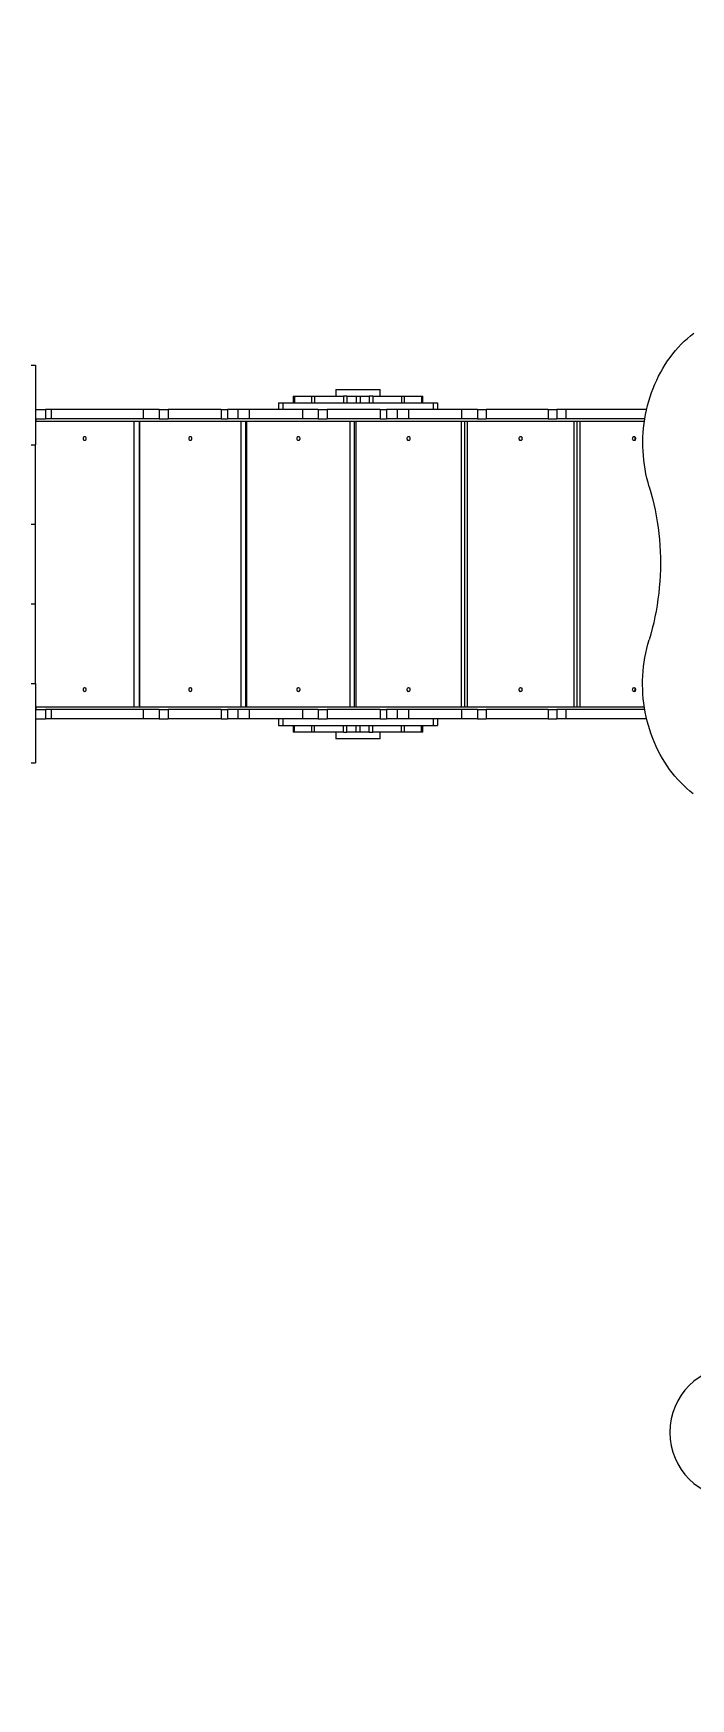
# Model space of a CAD drawing. Header units: millimetres. Extents: x -9608 to 9087, y -7864 to 6934.
# Drawn here: x 912 to 2400, y -4511 to -743 of the extents above; entities that cross this region are included whole.
import ezdxf

# ---------------------------------------------------------------- set-up
doc = ezdxf.new("R2010")
doc.units = ezdxf.units.MM
for name, color, linetype in [('DIKOM_ОБЪЕКТ', 7, 'Continuous'), ('DIKOM_РАЗМЕР_ЗОНА', 7, 'Continuous'), ('DIKOM_РАЗМЕР_ОБЪЕКТА', 7, 'Continuous')]:
    doc.layers.add(name, color=color, linetype=linetype)
doc.styles.add('style1', font='arial.ttf', dxfattribs={"width": 0.8})
doc.dimstyles.new('1-50', dxfattribs={"dimtxt": 300, "dimasz": 200, "dimexe": 100, "dimexo": 0, "dimgap": 100, "dimtad": 1, "dimtxsty": 'style1', "dimcen": 200, "dimclrd": 7, "dimclre": 7, "dimclrt": 7, "dimadec": 1, "dimazin": 2, "dimtfac": 1, "dimtmove": 0, "dimatfit": 2, "dimfxl": 0, "dimlwd": 25, "dimlwe": 18, "dimarcsym": 0})

# ---------------------------------------------------------------- blocks, each defined once
blk = doc.blocks.new('*D16')
at = {"layer": 'Defpoints', "color": 0, "transparency": 16777216}
for p in [(-6125, 3662.5), (7039, -2261), (7039, -7136.2)]:
    blk.add_point(p, dxfattribs=at)
at = {"layer": 'DIKOM_РАЗМЕР_ОБЪЕКТА', "color": 7, "lineweight": 18, "transparency": 16777216}
for p, q in [((-6125, 3662.5), (-6125, -7236.2)), ((7039, -2261), (7039, -7236.2))]:
    blk.add_line(p, q, dxfattribs=at)
at = {"layer": 'DIKOM_РАЗМЕР_ОБЪЕКТА', "color": 7, "lineweight": 25, "transparency": 16777216}
blk.add_line((-5925, -7136.2), (6839, -7136.2), dxfattribs=at)
at = {"layer": 'DIKOM_РАЗМЕР_ОБЪЕКТА', "color": 7, "transparency": 16777216}
for points in [[(-5925, -7102.9), (-5925, -7169.5), (-6125, -7136.2)], [(6839, -7102.9), (6839, -7169.5), (7039, -7136.2)]]:
    blk.add_solid(points, dxfattribs=at)
at = {"layer": 'DIKOM_РАЗМЕР_ОБЪЕКТА', "color": 7, "transparency": 16777216, "insert": (326.4, -6882.9), "char_height": 300, "attachment_point": 5, "style": 'style1'}
blk.add_mtext('13200', dxfattribs=at)
blk = doc.blocks.new('*D19')
at = {"layer": 'Defpoints', "color": 0, "transparency": 16777216}
for p in [(-8101.5, 2662.5), (9079.7, -1911.4), (9079.7, -7764.5)]:
    blk.add_point(p, dxfattribs=at)
at = {"layer": 'DIKOM_РАЗМЕР_ЗОНА', "color": 7, "lineweight": 18, "transparency": 16777216}
for p, q in [((-8101.5, 2662.5), (-8101.5, -7864.5)), ((9079.7, -1911.4), (9079.7, -7864.5))]:
    blk.add_line(p, q, dxfattribs=at)
at = {"layer": 'DIKOM_РАЗМЕР_ЗОНА', "color": 7, "lineweight": 25, "transparency": 16777216}
blk.add_line((-7901.5, -7764.5), (8879.7, -7764.5), dxfattribs=at)
at = {"layer": 'DIKOM_РАЗМЕР_ЗОНА', "color": 7, "transparency": 16777216}
for points in [[(-7901.5, -7731.1), (-7901.5, -7797.8), (-8101.5, -7764.5)], [(8879.7, -7731.1), (8879.7, -7797.8), (9079.7, -7764.5)]]:
    blk.add_solid(points, dxfattribs=at)
at = {"layer": 'DIKOM_РАЗМЕР_ЗОНА', "color": 7, "transparency": 16777216, "insert": (369.4, -7511.3), "char_height": 300, "attachment_point": 5, "style": 'style1'}
blk.add_mtext('17200', dxfattribs=at)

msp = doc.modelspace()

# ---------------------------------------------------------------- linework, layer by layer
at = {"layer": 'DIKOM_ОБЪЕКТ', "color": 7, "linetype": 'Continuous', "lineweight": 15}
for p, q in [((907.123, -1494.271), (917.117, -1494.271)), ((917.117, -1494.271), (917.117, -1674.271)), ((1467.12, -1579.271), (1467.12, -1594.271)), ((1467.12, -1579.271), (1477.115, -1579.271)), ((1477.115, -1579.271), (1477.115, -1594.271)), ((1477.115, -1579.271), (1817.111, -1579.271)), ((1500.491, -1564.271), (1500.491, -1579.271)), ((1500.491, -1564.271), (1503.329, -1564.271)), ((1503.329, -1564.271), (1503.329, -1579.271)), ((1503.329, -1564.271), (1541.965, -1564.271)), ((1541.965, -1564.271), (1541.965, -1579.271)), ((1541.965, -1564.271), (1548.633, -1564.271)), ((1548.633, -1564.271), (1548.633, -1579.271)), ((1548.633, -1564.271), (1613.91, -1564.271)), ((1597.125, -1549.271), (1597.125, -1564.271)), ((1597.125, -1549.271), (1697.116, -1549.271)), ((1613.91, -1564.271), (1613.91, -1579.271)), ((1621.982, -1564.271), (1613.91, -1564.271)), ((1621.982, -1564.271), (1621.982, -1579.271)), ((1621.982, -1564.271), (1642.612, -1564.271)), ((1642.612, -1564.271), (1642.612, -1579.271)), ((1642.612, -1564.271), (1651.63, -1564.271)), ((1651.63, -1564.271), (1651.63, -1579.271)), ((1651.63, -1564.271), (1672.259, -1564.271)), ((1672.259, -1564.271), (1672.259, -1579.271)), ((1680.331, -1564.271), (1672.259, -1564.271)), ((1680.331, -1564.271), (1680.331, -1579.271)), ((1680.331, -1564.271), (1745.593, -1564.271)), ((1697.116, -1564.271), (1697.116, -1549.271)), ((1745.593, -1564.271), (1745.593, -1579.271)), ((1745.593, -1564.271), (1752.261, -1564.271)), ((1752.261, -1579.271), (1752.261, -1564.271)), ((1752.261, -1564.271), (1790.897, -1564.271)), ((1790.897, -1564.271), (1790.897, -1579.271)), ((1790.897, -1564.271), (1793.75, -1564.271)), ((1793.75, -1579.271), (1793.75, -1564.271)), ((1817.111, -1579.271), (1817.111, -1594.271)), ((1817.111, -1579.271), (1827.121, -1579.271)), ((1827.121, -1579.271), (1827.121, -1594.271)), ((917.117, -1594.271), (939.41, -1594.271)), ((917.117, -1615.271), (939.41, -1615.271)), ((917.957, -1615.271), (917.957, -1621.271)), ((939.41, -1594.271), (939.41, -1615.271)), ((952.64, -1594.271), (939.41, -1594.271)), ((952.64, -1615.271), (939.41, -1615.271)), ((952.64, -1594.271), (952.64, -1615.271)), ((1161.121, -1594.271), (952.64, -1594.271)), ((1161.121, -1615.271), (952.64, -1615.271)), ((1161.121, -1594.271), (1161.121, -1615.271)), ((1197.116, -1594.271), (1161.121, -1594.271)), ((1197.116, -1615.271), (1161.121, -1615.271)), ((1197.116, -1594.271), (1197.116, -1615.271)), ((1197.116, -1594.271), (1217.12, -1594.271)), ((1197.116, -1615.271), (1217.12, -1615.271)), ((1217.12, -1594.271), (1217.12, -1615.271)), ((1337.405, -1594.271), (1217.12, -1594.271)), ((1337.405, -1615.271), (1217.12, -1615.271)), ((1337.405, -1594.271), (1337.405, -1615.271)), ((1337.405, -1594.271), (1351.596, -1594.271)), ((1337.405, -1615.271), (1351.596, -1615.271)), ((1351.596, -1594.271), (1351.596, -1615.271)), ((1375.293, -1594.271), (1351.596, -1594.271)), ((1375.293, -1615.271), (1351.596, -1615.271)), ((1375.293, -1594.271), (1375.293, -1615.271)), ((1400.836, -1594.271), (1375.293, -1594.271)), ((1400.836, -1615.271), (1375.293, -1615.271)), ((1400.836, -1594.271), (1400.836, -1615.271)), ((1521.121, -1594.271), (1400.836, -1594.271)), ((1521.121, -1615.271), (1400.836, -1615.271)), ((1521.121, -1594.271), (1521.121, -1615.271)), ((1557.117, -1594.271), (1521.121, -1594.271)), ((1557.117, -1615.271), (1521.121, -1615.271)), ((1557.117, -1594.271), (1557.117, -1615.271)), ((1557.117, -1594.271), (1577.121, -1594.271)), ((1557.117, -1615.271), (1577.121, -1615.271)), ((1577.121, -1594.271), (1577.121, -1615.271)), ((1697.406, -1594.271), (1577.121, -1594.271)), ((1697.406, -1615.271), (1577.121, -1615.271)), ((1697.406, -1594.271), (1697.406, -1615.271)), ((1697.406, -1594.271), (1711.597, -1594.271)), ((1697.406, -1615.271), (1711.597, -1615.271)), ((1711.597, -1594.271), (1711.597, -1615.271)), ((1735.278, -1594.271), (1711.597, -1594.271)), ((1735.278, -1615.271), (1711.597, -1615.271)), ((1735.278, -1594.271), (1735.278, -1615.271)), ((1760.837, -1594.271), (1735.278, -1594.271)), ((1760.837, -1615.271), (1735.278, -1615.271)), ((1760.837, -1594.271), (1760.837, -1615.271)), ((1881.122, -1594.271), (1760.837, -1594.271)), ((1881.122, -1615.271), (1760.837, -1615.271)), ((1881.122, -1594.271), (1881.122, -1615.271)), ((1917.117, -1594.271), (1881.122, -1594.271)), ((1917.117, -1615.271), (1881.122, -1615.271)), ((1917.117, -1594.271), (1917.117, -1615.271)), ((1917.117, -1594.271), (1937.122, -1594.271)), ((1917.117, -1615.271), (1937.122, -1615.271)), ((1937.122, -1594.271), (1937.122, -1615.271)), ((2077.121, -1594.271), (1937.122, -1594.271)), ((2077.121, -1615.271), (1937.122, -1615.271)), ((2077.121, -1594.271), (2077.121, -1615.271)), ((2077.121, -1594.271), (2097.125, -1594.271)), ((2077.121, -1615.271), (2097.125, -1615.271)), ((2097.125, -1594.271), (2097.125, -1615.271)), ((2117.114, -1594.271), (2097.125, -1594.271)), ((2117.114, -1615.271), (2097.125, -1615.271)), ((2117.114, -1594.271), (2117.114, -1615.271)), ((2300.174, -1594.271), (2117.114, -1594.271)), ((2296.069, -1615.271), (2117.114, -1615.271)), ((917.117, -1621.271), (917.957, -1621.271)), ((917.957, -1621.271), (2295.139, -1621.271)), ((1140.475, -2267.271), (1140.475, -1621.271)), ((1152.393, -2267.271), (1152.393, -1621.271)), ((1152.515, -1621.271), (1152.515, -2267.271)), ((1382.419, -2267.271), (1382.419, -1621.271)), ((1393.024, -2267.271), (1393.024, -1621.271)), ((1394.55, -1621.271), (1394.55, -2267.271)), ((1629.474, -2267.271), (1629.474, -1621.271)), ((1638.705, -2267.271), (1638.705, -1621.271)), ((1641.94, -1621.271), (1641.94, -2267.271)), ((1880.954, -2267.271), (1880.954, -1621.271)), ((1888.873, -2267.271), (1888.873, -1621.271)), ((1893.619, -1621.271), (1893.619, -2267.271)), ((2136.172, -2267.271), (2136.172, -1621.271)), ((2142.703, -2267.271), (2142.703, -1621.271)), ((2148.898, -1621.271), (2148.898, -2267.271)), ((907.123, -1674.271), (917.117, -1674.271)), ((917.117, -1854.271), (917.117, -1674.271)), ((907.123, -1854.271), (917.117, -1854.271)), ((917.117, -2034.271), (917.117, -1854.271)), ((907.123, -2034.271), (917.117, -2034.271)), ((917.117, -2214.271), (917.117, -2034.271)), ((907.123, -2214.271), (917.117, -2214.271)), ((917.117, -2214.271), (917.117, -2394.271)), ((917.117, -2267.271), (917.957, -2267.271)), ((917.117, -2273.271), (939.41, -2273.271)), ((917.117, -2294.271), (939.41, -2294.271)), ((917.957, -2267.271), (2294.833, -2267.271)), ((917.957, -2267.271), (917.957, -2273.271)), ((939.41, -2273.271), (939.41, -2294.271)), ((952.64, -2273.271), (939.41, -2273.271)), ((952.64, -2294.271), (939.41, -2294.271)), ((952.64, -2273.271), (952.64, -2294.271)), ((1161.121, -2273.271), (952.64, -2273.271)), ((1161.121, -2294.271), (952.64, -2294.271)), ((1161.121, -2273.271), (1161.121, -2294.271)), ((1197.116, -2273.271), (1161.121, -2273.271)), ((1197.116, -2294.271), (1161.121, -2294.271)), ((1197.116, -2273.271), (1197.116, -2294.271)), ((1197.116, -2273.271), (1217.12, -2273.271)), ((1197.116, -2294.271), (1217.12, -2294.271)), ((1217.12, -2273.271), (1217.12, -2294.271)), ((1337.405, -2273.271), (1217.12, -2273.271)), ((1337.405, -2294.271), (1217.12, -2294.271)), ((1337.405, -2273.271), (1337.405, -2294.271)), ((1337.405, -2273.271), (1351.596, -2273.271)), ((1337.405, -2294.271), (1351.596, -2294.271)), ((1351.596, -2273.271), (1351.596, -2294.271)), ((1375.293, -2273.271), (1351.596, -2273.271)), ((1375.293, -2294.271), (1351.596, -2294.271)), ((1375.293, -2273.271), (1375.293, -2294.271)), ((1400.836, -2273.271), (1375.293, -2273.271)), ((1400.836, -2294.271), (1375.293, -2294.271)), ((1400.836, -2273.271), (1400.836, -2294.271)), ((1521.121, -2273.271), (1400.836, -2273.271)), ((1521.121, -2294.271), (1400.836, -2294.271)), ((1467.12, -2294.271), (1467.12, -2309.271)), ((1477.115, -2294.271), (1477.115, -2309.271)), ((1521.121, -2273.271), (1521.121, -2294.271)), ((1557.117, -2273.271), (1521.121, -2273.271)), ((1557.117, -2294.271), (1521.121, -2294.271)), ((1557.117, -2273.271), (1557.117, -2294.271)), ((1557.117, -2273.271), (1577.121, -2273.271)), ((1557.117, -2294.271), (1577.121, -2294.271)), ((1577.121, -2273.271), (1577.121, -2294.271)), ((1697.406, -2273.271), (1577.121, -2273.271)), ((1697.406, -2294.271), (1577.121, -2294.271)), ((1697.406, -2273.271), (1697.406, -2294.271)), ((1697.406, -2273.271), (1711.597, -2273.271)), ((1697.406, -2294.271), (1711.597, -2294.271)), ((1711.597, -2273.271), (1711.597, -2294.271)), ((1735.278, -2273.271), (1711.597, -2273.271)), ((1735.278, -2294.271), (1711.597, -2294.271)), ((1735.278, -2273.271), (1735.278, -2294.271)), ((1760.837, -2273.271), (1735.278, -2273.271)), ((1760.837, -2294.271), (1735.278, -2294.271)), ((1760.837, -2273.271), (1760.837, -2294.271)), ((1881.122, -2273.271), (1760.837, -2273.271)), ((1881.122, -2294.271), (1760.837, -2294.271)), ((1817.111, -2294.271), (1817.111, -2309.271)), ((1827.121, -2294.271), (1827.121, -2309.271)), ((1881.122, -2273.271), (1881.122, -2294.271)), ((1917.117, -2273.271), (1881.122, -2273.271)), ((1917.117, -2294.271), (1881.122, -2294.271)), ((1917.117, -2273.271), (1917.117, -2294.271)), ((1917.117, -2273.271), (1937.122, -2273.271)), ((1917.117, -2294.271), (1937.122, -2294.271)), ((1937.122, -2273.271), (1937.122, -2294.271)), ((2077.121, -2273.271), (1937.122, -2273.271)), ((2077.121, -2294.271), (1937.122, -2294.271)), ((2077.121, -2273.271), (2077.121, -2294.271)), ((2077.121, -2273.271), (2097.125, -2273.271)), ((2077.121, -2294.271), (2097.125, -2294.271)), ((2097.125, -2273.271), (2097.125, -2294.271)), ((2117.114, -2273.271), (2097.125, -2273.271)), ((2117.114, -2294.271), (2097.125, -2294.271)), ((2117.114, -2273.271), (2117.114, -2294.271)), ((2295.795, -2273.271), (2117.114, -2273.271)), ((2300.067, -2294.271), (2117.114, -2294.271)), ((1467.12, -2309.271), (1477.115, -2309.271)), ((1477.115, -2309.271), (1817.111, -2309.271)), ((1500.491, -2309.271), (1500.491, -2324.271)), ((1503.329, -2324.271), (1500.491, -2324.271)), ((1503.329, -2324.271), (1503.329, -2309.271)), ((1541.965, -2324.271), (1503.329, -2324.271)), ((1541.965, -2309.271), (1541.965, -2324.271)), ((1548.633, -2324.271), (1541.965, -2324.271)), ((1548.633, -2324.271), (1548.633, -2309.271)), ((1613.91, -2324.271), (1548.633, -2324.271)), ((1597.125, -2324.271), (1597.125, -2339.271)), ((1613.91, -2324.271), (1613.91, -2309.271)), ((1613.91, -2324.271), (1621.982, -2324.271)), ((1621.982, -2324.271), (1621.982, -2309.271)), ((1642.612, -2324.271), (1621.982, -2324.271)), ((1642.612, -2324.271), (1642.612, -2309.271)), ((1651.63, -2324.271), (1642.612, -2324.271)), ((1651.63, -2324.271), (1651.63, -2309.271)), ((1672.259, -2324.271), (1651.63, -2324.271)), ((1672.259, -2324.271), (1672.259, -2309.271)), ((1672.259, -2324.271), (1680.331, -2324.271)), ((1680.331, -2324.271), (1680.331, -2309.271)), ((1745.593, -2324.271), (1680.331, -2324.271)), ((1697.116, -2339.271), (1697.116, -2324.271)), ((1745.593, -2324.271), (1745.593, -2309.271)), ((1752.261, -2324.271), (1745.593, -2324.271)), ((1752.261, -2324.271), (1752.261, -2309.271)), ((1790.897, -2324.271), (1752.261, -2324.271)), ((1790.897, -2324.271), (1790.897, -2309.271)), ((1793.75, -2324.271), (1790.897, -2324.271)), ((1793.75, -2324.271), (1793.75, -2309.271)), ((1817.111, -2309.271), (1827.121, -2309.271)), ((1697.116, -2339.271), (1597.125, -2339.271)), ((907.123, -2394.271), (917.117, -2394.271))]:
    msp.add_line(p, q, dxfattribs=at)
at = {"layer": 'DIKOM_ОБЪЕКТ', "color": 7, "linetype": 'Continuous', "lineweight": 15, "flags": 128}
for points in [[(2306.064, -1769.715), (2303.241, -1759.842), (2300.723, -1749.863), (2298.511, -1739.788), (2296.588, -1729.631), (2294.986, -1719.404), (2293.674, -1709.118), (2292.682, -1698.786), (2292.01, -1688.421), (2291.629, -1678.035), (2291.568, -1667.64), (2291.827, -1657.249), (2292.392, -1646.874), (2293.262, -1636.529), (2294.452, -1626.224), (2295.947, -1615.973), (2297.748, -1605.788), (2299.853, -1595.682), (2302.264, -1585.665), (2304.965, -1575.751), (2307.971, -1565.951), (2311.267, -1556.277), (2314.853, -1546.74), (2318.713, -1537.353), (2322.864, -1528.126), (2327.274, -1519.071), (2331.973, -1510.197), (2336.917, -1501.517), (2342.136, -1493.04), (2347.598, -1484.776), (2353.305, -1476.736), (2359.241, -1468.929), (2365.42, -1461.364), (2371.814, -1454.051), (2378.436, -1446.999), (2385.257, -1440.215), (2392.276, -1433.708), (2399.478, -1427.486), (2406.879, -1421.556)], [(1028.323, -1664.271), (1029.376, -1664.093), (1030.337, -1663.576), (1031.116, -1662.765), (1031.65, -1661.733), (1031.894, -1660.57), (1031.818, -1659.381), (1031.421, -1658.271), (1030.765, -1657.339), (1029.88, -1656.667), (1028.857, -1656.316), (1027.774, -1656.316), (1026.752, -1656.667), (1025.882, -1657.339), (1025.211, -1658.271), (1024.814, -1659.381), (1024.738, -1660.57), (1024.982, -1661.733), (1025.516, -1662.765), (1026.294, -1663.576), (1027.255, -1664.093), (1028.323, -1664.271)], [(1267.459, -1664.271), (1268.558, -1664.093), (1269.534, -1663.576), (1270.343, -1662.765), (1270.892, -1661.733), (1271.136, -1660.57), (1271.045, -1659.381), (1270.648, -1658.271), (1269.962, -1657.339), (1269.061, -1656.667), (1268.008, -1656.316), (1266.925, -1656.316), (1265.872, -1656.667), (1264.957, -1657.339), (1264.285, -1658.271), (1263.873, -1659.381), (1263.797, -1660.57), (1264.041, -1661.733), (1264.59, -1662.765), (1265.399, -1663.576), (1266.376, -1664.093), (1267.459, -1664.271)], [(1512.012, -1664.271), (1513.126, -1664.093), (1514.133, -1663.576), (1514.957, -1662.765), (1515.506, -1661.733), (1515.765, -1660.57), (1515.674, -1659.381), (1515.262, -1658.271), (1514.575, -1657.339), (1513.644, -1656.667), (1512.576, -1656.316), (1511.447, -1656.316), (1510.379, -1656.667), (1509.463, -1657.339), (1508.762, -1658.271), (1508.35, -1659.381), (1508.258, -1660.57), (1508.517, -1661.733), (1509.082, -1662.765), (1509.891, -1663.576), (1510.913, -1664.093), (1512.012, -1664.271)], [(1761.447, -1664.271), (1762.576, -1664.093), (1763.599, -1663.576), (1764.438, -1662.765), (1765.002, -1661.733), (1765.262, -1660.57), (1765.17, -1659.381), (1764.758, -1658.271), (1764.041, -1657.339), (1763.11, -1656.667), (1762.012, -1656.316), (1760.867, -1656.316), (1759.784, -1656.667), (1758.838, -1657.339), (1758.136, -1658.271), (1757.709, -1659.381), (1757.632, -1660.57), (1757.877, -1661.733), (1758.456, -1662.765), (1759.296, -1663.576), (1760.318, -1664.093), (1761.447, -1664.271)], [(2014.896, -1664.271), (2016.04, -1664.093), (2017.078, -1663.576), (2017.932, -1662.765), (2018.512, -1661.733), (2018.756, -1660.57), (2018.68, -1659.381), (2018.253, -1658.271), (2017.535, -1657.339), (2016.574, -1656.667), (2015.475, -1656.316), (2014.316, -1656.316), (2013.202, -1656.667), (2012.256, -1657.339), (2011.539, -1658.271), (2011.111, -1659.381), (2011.02, -1660.57), (2011.279, -1661.733), (2011.859, -1662.765), (2012.714, -1663.576), (2013.751, -1664.093), (2014.896, -1664.271)], [(2271.625, -1664.271), (2272.784, -1664.093), (2273.837, -1663.576), (2274.707, -1662.765), (2275.287, -1661.733), (2275.546, -1660.57), (2275.455, -1659.381), (2275.027, -1658.271), (2274.295, -1657.339), (2273.334, -1656.667), (2272.22, -1656.316), (2271.045, -1656.316), (2269.931, -1656.667), (2268.954, -1657.339), (2268.222, -1658.271), (2267.795, -1659.381), (2267.718, -1660.57), (2267.978, -1661.733), (2268.558, -1662.765), (2269.412, -1663.576), (2270.465, -1664.093), (2271.625, -1664.271)], [(2306.064, -1769.715), (2309.787, -1782.577), (2313.22, -1795.546), (2316.363, -1808.614), (2319.217, -1821.772), (2321.765, -1835.01), (2324.023, -1848.321), (2325.977, -1861.694), (2327.624, -1875.122), (2328.983, -1888.594), (2330.035, -1902.102), (2330.768, -1915.638), (2331.21, -1929.191), (2331.348, -1942.752), (2331.18, -1956.314), (2330.707, -1969.865), (2329.929, -1983.398), (2328.845, -1996.903), (2327.472, -2010.371), (2325.778, -2023.793), (2323.795, -2037.16), (2321.506, -2050.463), (2318.927, -2063.693), (2316.043, -2076.842), (2312.869, -2089.9), (2309.405, -2102.858), (2305.652, -2115.709)], [(2405.597, -2464.159), (2398.212, -2458.205), (2391.025, -2451.959), (2384.021, -2445.43), (2377.216, -2438.624), (2370.624, -2431.55), (2364.246, -2424.216), (2358.081, -2416.632), (2352.161, -2408.806), (2346.484, -2400.748), (2341.037, -2392.467), (2335.849, -2383.974), (2330.92, -2375.278), (2326.251, -2366.391), (2321.857, -2357.321), (2317.737, -2348.082), (2313.892, -2338.683), (2310.336, -2329.136), (2307.056, -2319.453), (2304.08, -2309.644), (2301.395, -2299.722), (2299.014, -2289.699), (2296.939, -2279.587), (2295.169, -2269.397), (2293.689, -2259.143), (2292.529, -2248.836), (2291.69, -2238.489), (2291.141, -2228.114), (2290.912, -2217.723), (2291.003, -2207.33), (2291.4, -2196.946), (2292.102, -2186.584), (2293.124, -2176.258), (2294.452, -2165.977), (2296.085, -2155.756), (2298.022, -2145.607), (2300.265, -2135.541), (2302.814, -2125.571), (2305.652, -2115.709)], [(1028.323, -2232.271), (1029.376, -2232.094), (1030.337, -2231.576), (1031.116, -2230.765), (1031.65, -2229.732), (1031.894, -2228.57), (1031.818, -2227.381), (1031.421, -2226.271), (1030.765, -2225.339), (1029.88, -2224.668), (1028.857, -2224.316), (1027.774, -2224.316), (1026.752, -2224.668), (1025.882, -2225.339), (1025.211, -2226.271), (1024.814, -2227.381), (1024.738, -2228.57), (1024.982, -2229.732), (1025.516, -2230.765), (1026.294, -2231.576), (1027.255, -2232.094), (1028.323, -2232.271)], [(1267.459, -2232.271), (1268.558, -2232.094), (1269.534, -2231.576), (1270.343, -2230.765), (1270.892, -2229.732), (1271.136, -2228.57), (1271.045, -2227.381), (1270.648, -2226.271), (1269.962, -2225.339), (1269.061, -2224.668), (1268.008, -2224.316), (1266.925, -2224.316), (1265.872, -2224.668), (1264.957, -2225.339), (1264.285, -2226.271), (1263.873, -2227.381), (1263.797, -2228.57), (1264.041, -2229.732), (1264.59, -2230.765), (1265.399, -2231.576), (1266.376, -2232.094), (1267.459, -2232.271)], [(1512.012, -2232.271), (1513.126, -2232.094), (1514.133, -2231.576), (1514.957, -2230.765), (1515.506, -2229.732), (1515.765, -2228.57), (1515.674, -2227.381), (1515.262, -2226.271), (1514.575, -2225.339), (1513.644, -2224.668), (1512.576, -2224.316), (1511.447, -2224.316), (1510.379, -2224.668), (1509.463, -2225.339), (1508.762, -2226.271), (1508.35, -2227.381), (1508.258, -2228.57), (1508.517, -2229.732), (1509.082, -2230.765), (1509.891, -2231.576), (1510.913, -2232.094), (1512.012, -2232.271)], [(1761.447, -2232.271), (1762.576, -2232.094), (1763.599, -2231.576), (1764.438, -2230.765), (1765.002, -2229.732), (1765.262, -2228.57), (1765.17, -2227.381), (1764.758, -2226.271), (1764.041, -2225.339), (1763.11, -2224.668), (1762.012, -2224.316), (1760.867, -2224.316), (1759.784, -2224.668), (1758.838, -2225.339), (1758.136, -2226.271), (1757.709, -2227.381), (1757.632, -2228.57), (1757.877, -2229.732), (1758.456, -2230.765), (1759.296, -2231.576), (1760.318, -2232.094), (1761.447, -2232.271)], [(2014.896, -2232.271), (2016.04, -2232.094), (2017.078, -2231.576), (2017.932, -2230.765), (2018.512, -2229.732), (2018.756, -2228.57), (2018.68, -2227.381), (2018.253, -2226.271), (2017.535, -2225.339), (2016.574, -2224.668), (2015.475, -2224.316), (2014.316, -2224.316), (2013.202, -2224.668), (2012.256, -2225.339), (2011.539, -2226.271), (2011.111, -2227.381), (2011.02, -2228.57), (2011.279, -2229.732), (2011.859, -2230.765), (2012.714, -2231.576), (2013.751, -2232.094), (2014.896, -2232.271)], [(2271.625, -2232.271), (2272.784, -2232.094), (2273.837, -2231.576), (2274.707, -2230.765), (2275.287, -2229.732), (2275.546, -2228.57), (2275.455, -2227.381), (2275.027, -2226.271), (2274.295, -2225.339), (2273.334, -2224.668), (2272.22, -2224.316), (2271.045, -2224.316), (2269.931, -2224.668), (2268.954, -2225.339), (2268.222, -2226.271), (2267.795, -2227.381), (2267.718, -2228.57), (2267.978, -2229.732), (2268.558, -2230.765), (2269.412, -2231.576), (2270.465, -2232.094), (2271.625, -2232.271)]]:
    msp.add_lwpolyline(points, dxfattribs=at)
at = {"layer": 'DIKOM_ОБЪЕКТ', "color": 7, "linetype": 'Continuous', "lineweight": 15}
for centre, radius, start, end in [((2276.851, -1660.271), 4.038, 131.266986, 228.733014), ((2277.43, -1660.271), 4.541, 136.937827, 223.062173), ((2021.647, -1660.271), 4.097, 148.314628, 211.685372), ((2022.439, -1660.271), 4.64, 154.43239, 205.56761), ((2021.647, -2228.271), 4.097, 148.314628, 211.685372), ((2022.422, -2228.271), 4.625, 154.351215, 205.648785), ((2276.85, -2228.271), 4.037, 131.253387, 228.746613), ((2277.554, -2228.271), 4.645, 152.300684, 207.699316), ((2502.679, -3908.592), 150, 90, 270)]:
    msp.add_arc(centre, radius, start, end, dxfattribs=at)

# ---------------------------------------------------------------- dimensions: what is measured, and where the dimension line sits
at = {"layer": 'DIKOM_РАЗМЕР_ЗОНА'}
dim = msp.add_linear_dim(base=(9079.685, -7764.48), p1=(-8101.458, 2662.494), p2=(9079.685, -1911.421), text='17200', dimstyle='1-50', dxfattribs=at)
dim.commit()
dim.dimension.update_dxf_attribs({"geometry": '*D19', "text_midpoint": (369.421, -7764.48), "dimtype": 160})
at = {"layer": 'DIKOM_РАЗМЕР_ОБЪЕКТА'}
dim = msp.add_linear_dim(base=(7038.989, -7136.194), p1=(-6124.982, 3662.494), p2=(7038.989, -2261.037), text='13200', dimstyle='1-50', dxfattribs=at)
dim.commit()
dim.dimension.update_dxf_attribs({"geometry": '*D16', "text_midpoint": (326.371, -7136.194), "dimtype": 160})

doc.saveas('drawing.dxf')
